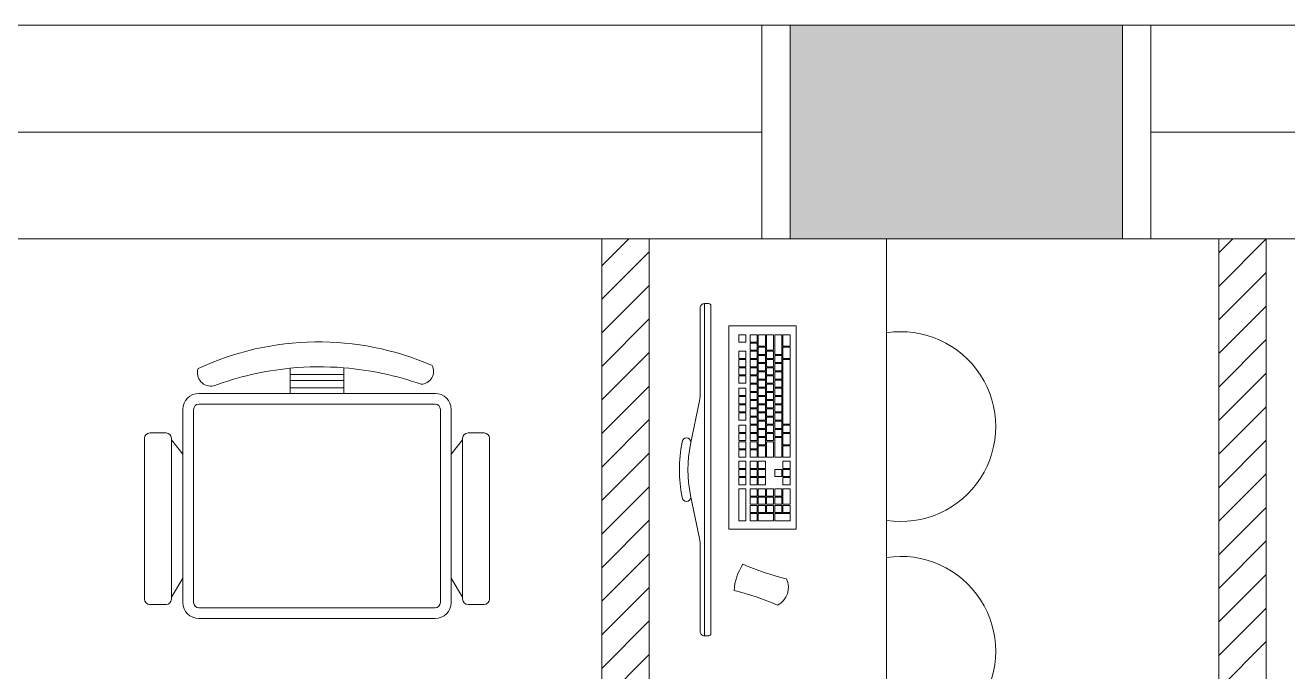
# Model space of a CAD drawing. Header units: metres. Extents: x 11578468 to 47831421, y -58341524 to -14256839.
# Drawn here: x 23841616 to 23844276, y -29078855 to -29077492 of the extents above; entities that cross this region are included whole.
import ezdxf

# ---------------------------------------------------------------- set-up
doc = ezdxf.new("R2010")
doc.units = ezdxf.units.M
doc.header["$LTSCALE"] = 50
doc.header["$MEASUREMENT"] = 0
doc.layers.add('ha', color=8, linetype='CONTINUOUS', lineweight=5)

msp = doc.modelspace()

# ---------------------------------------------------------------- linework, layer by layer
at = {"layer": 'ha'}
for p, q in [((23843227.7, -29077492.3), (23838827.7, -29077492.3)), ((23843167.7, -29077942.3), (23843167.7, -29077492.3)), ((23843167.7, -29077492.3), (23843227.7, -29077492.3)), ((23843227.7, -29077492.3), (23843927.7, -29077492.3)), ((23843227.7, -29077692.3), (23843227.7, -29077492.3)), ((23843227.7, -29077942.3), (23843227.7, -29077492.3)), ((23843227.7, -29077492.3), (23843227.7, -29077942.3)), ((23843927.7, -29077692.3), (23843927.7, -29077492.3)), ((23851027.7, -29077492.3), (23843927.7, -29077492.3)), ((23843927.7, -29077492.3), (23843927.7, -29077942.3)), ((23843987.7, -29077492.3), (23843927.7, -29077492.3)), ((23843927.7, -29077492.3), (23843927.7, -29077942.3)), ((23843987.7, -29077942.3), (23843987.7, -29077492.3)), ((23843227.7, -29077942.3), (23843227.7, -29077692.3)), ((23843927.7, -29077692.3), (23843927.7, -29077942.3)), ((23838887.7, -29077717.3), (23843167.7, -29077717.3)), ((23843987.7, -29077717.3), (23850967.7, -29077717.3)), ((23838827.7, -29077942.3), (23843227.7, -29077942.3)), ((23842830.7, -29077942.3), (23842830.7, -29080942.3)), ((23842830.7, -29077999.1), (23842887.5, -29077942.3)), ((23842930.7, -29077942.3), (23842930.7, -29080842.3)), ((23842930.7, -29077942.3), (23842930.7, -29080842.3)), ((23842930.7, -29077942.3), (23843430.7, -29077942.3)), ((23842930.7, -29080142.3), (23842930.7, -29077942.3)), ((23843227.7, -29077942.3), (23843167.7, -29077942.3)), ((23843927.7, -29077942.3), (23843227.7, -29077942.3)), ((23843430.7, -29077942.3), (23843430.7, -29080142.3)), ((23843927.7, -29077942.3), (23851027.7, -29077942.3)), ((23843927.7, -29077942.3), (23843987.7, -29077942.3)), ((23844130.7, -29077942.3), (23844130.7, -29080942.3)), ((23844130.7, -29077971.9), (23844160.3, -29077942.3)), ((23844130.7, -29078042.6), (23844230.7, -29077942.6)), ((23844230.7, -29077942.3), (23844230.7, -29080942.3)), ((23842830.7, -29078069.8), (23842930.7, -29077969.8)), ((23844130.7, -29078113.3), (23844230.7, -29078013.3)), ((23842830.7, -29078140.5), (23842930.7, -29078040.5)), ((23843038.2, -29078087.9), (23843038.2, -29078265.8)), ((23843047.2, -29078078.9), (23843047.2, -29078778.9)), ((23843047.2, -29078078.9), (23843047.2, -29078078.9)), ((23843047.2, -29078078.9), (23843056.2, -29078078.9)), ((23843060.7, -29078083.4), (23843060.7, -29078774.4)), ((23844130.7, -29078184), (23844230.7, -29078084)), ((23842830.7, -29078211.2), (23842930.7, -29078111.2)), ((23843098.7, -29078125.8), (23843240.3, -29078125.8)), ((23843098.7, -29078125.8), (23843098.7, -29078554.4)), ((23843240.3, -29078554.4), (23843240.3, -29078125.8)), ((23843119.3, -29078144.8), (23843119.3, -29078160)), ((23843134.5, -29078144.8), (23843119.3, -29078144.8)), ((23843119.3, -29078160), (23843134.5, -29078160)), ((23843134.5, -29078160), (23843134.5, -29078144.8)), ((23843143.1, -29078144.8), (23843143.1, -29078160)), ((23843158.3, -29078144.8), (23843143.1, -29078144.8)), ((23843143.1, -29078160), (23843158.3, -29078160)), ((23843158.3, -29078162.1), (23843143.1, -29078162.1)), ((23843143.1, -29078162.1), (23843143.1, -29078177.3)), ((23843158.3, -29078160), (23843158.3, -29078144.8)), ((23843158.3, -29078177.3), (23843158.3, -29078162.1)), ((23843160.4, -29078144.8), (23843160.4, -29078168.6)), ((23843175.6, -29078144.8), (23843160.4, -29078144.8)), ((23843160.4, -29078168.6), (23843175.6, -29078168.6)), ((23843175.6, -29078168.6), (23843175.6, -29078144.8)), ((23843177.8, -29078144.8), (23843177.8, -29078177.3)), ((23843192.9, -29078144.8), (23843177.8, -29078144.8)), ((23843192.9, -29078177.3), (23843192.9, -29078144.8)), ((23843195.1, -29078144.8), (23843195.1, -29078185.9)), ((23843210.2, -29078144.8), (23843195.1, -29078144.8)), ((23843210.2, -29078185.9), (23843210.2, -29078144.8)), ((23843212.4, -29078144.8), (23843212.4, -29078168.6)), ((23843227.5, -29078144.8), (23843212.4, -29078144.8)), ((23843212.4, -29078168.6), (23843227.5, -29078168.6)), ((23843227.5, -29078168.6), (23843227.5, -29078144.8)), ((23844130.7, -29078254.7), (23844230.7, -29078154.7)), ((23842830.7, -29078281.9), (23842930.7, -29078181.9)), ((23843119.3, -29078179.4), (23843119.3, -29078194.6)), ((23843134.5, -29078179.4), (23843119.3, -29078179.4)), ((23843119.3, -29078194.6), (23843134.5, -29078194.6)), ((23843134.5, -29078194.6), (23843134.5, -29078179.4)), ((23843143.1, -29078177.3), (23843158.3, -29078177.3)), ((23843158.3, -29078179.4), (23843143.1, -29078179.4)), ((23843143.1, -29078179.4), (23843143.1, -29078194.6)), ((23843143.1, -29078194.6), (23843158.3, -29078194.6)), ((23843158.3, -29078194.6), (23843158.3, -29078179.4)), ((23843160.4, -29078170.8), (23843160.4, -29078185.9)), ((23843175.6, -29078170.8), (23843160.4, -29078170.8)), ((23843160.4, -29078185.9), (23843175.6, -29078185.9)), ((23843160.4, -29078188.1), (23843160.4, -29078203.2)), ((23843175.6, -29078188.1), (23843160.4, -29078188.1)), ((23843175.6, -29078185.9), (23843175.6, -29078170.8)), ((23843175.6, -29078203.2), (23843175.6, -29078188.1)), ((23843177.8, -29078177.3), (23843192.9, -29078177.3)), ((23843177.8, -29078179.4), (23843177.8, -29078194.6)), ((23843192.9, -29078179.4), (23843177.8, -29078179.4)), ((23843177.8, -29078194.6), (23843192.9, -29078194.6)), ((23843192.9, -29078194.6), (23843192.9, -29078179.4)), ((23843195.1, -29078185.9), (23843210.2, -29078185.9)), ((23843195.1, -29078188.1), (23843195.1, -29078203.2)), ((23843210.2, -29078188.1), (23843195.1, -29078188.1)), ((23843210.2, -29078203.2), (23843210.2, -29078188.1)), ((23843212.4, -29078170.8), (23843212.4, -29078194.6)), ((23843227.5, -29078170.8), (23843212.4, -29078170.8)), ((23843212.4, -29078194.6), (23843227.5, -29078194.6)), ((23843227.5, -29078194.6), (23843227.5, -29078170.8)), ((23842174.1, -29078268), (23842174.1, -29078215.1)), ((23842287.3, -29078214.1), (23842287.3, -29078268)), ((23843119.3, -29078196.7), (23843119.3, -29078211.9)), ((23843134.5, -29078196.7), (23843119.3, -29078196.7)), ((23843119.3, -29078211.9), (23843134.5, -29078211.9)), ((23843119.3, -29078214.1), (23843119.3, -29078229.2)), ((23843134.5, -29078214.1), (23843119.3, -29078214.1)), ((23843134.5, -29078211.9), (23843134.5, -29078196.7)), ((23843134.5, -29078229.2), (23843134.5, -29078214.1)), ((23843143.1, -29078196.7), (23843143.1, -29078211.9)), ((23843158.3, -29078196.7), (23843143.1, -29078196.7)), ((23843143.1, -29078211.9), (23843158.3, -29078211.9)), ((23843158.3, -29078214.1), (23843143.1, -29078214.1)), ((23843143.1, -29078214.1), (23843143.1, -29078229.2)), ((23843158.3, -29078211.9), (23843158.3, -29078196.7)), ((23843158.3, -29078229.2), (23843158.3, -29078214.1)), ((23843160.4, -29078203.2), (23843175.6, -29078203.2)), ((23843160.4, -29078205.4), (23843160.4, -29078220.6)), ((23843175.6, -29078205.4), (23843160.4, -29078205.4)), ((23843160.4, -29078220.6), (23843175.6, -29078220.6)), ((23843175.6, -29078220.6), (23843175.6, -29078205.4)), ((23843177.8, -29078196.7), (23843177.8, -29078211.9)), ((23843192.9, -29078196.7), (23843177.8, -29078196.7)), ((23843177.8, -29078211.9), (23843192.9, -29078211.9)), ((23843192.9, -29078214.1), (23843177.8, -29078214.1)), ((23843177.8, -29078214.1), (23843177.8, -29078229.2)), ((23843192.9, -29078211.9), (23843192.9, -29078196.7)), ((23843192.9, -29078229.2), (23843192.9, -29078214.1)), ((23843195.1, -29078203.2), (23843210.2, -29078203.2)), ((23843195.1, -29078205.4), (23843195.1, -29078220.6)), ((23843210.2, -29078205.4), (23843195.1, -29078205.4)), ((23843195.1, -29078220.6), (23843210.2, -29078220.6)), ((23843210.2, -29078220.6), (23843210.2, -29078205.4)), ((23843212.4, -29078196.7), (23843212.4, -29078333.1)), ((23843227.5, -29078196.7), (23843212.4, -29078196.7)), ((23843227.5, -29078333.1), (23843227.5, -29078196.7)), ((23842287.3, -29078228.1), (23842174.1, -29078228.1)), ((23842287.3, -29078241.1), (23842174.1, -29078241.1)), ((23843119.3, -29078229.2), (23843134.5, -29078229.2)), ((23843119.3, -29078231.4), (23843119.3, -29078246.5)), ((23843134.5, -29078231.4), (23843119.3, -29078231.4)), ((23843119.3, -29078246.5), (23843134.5, -29078246.5)), ((23843134.5, -29078246.5), (23843134.5, -29078231.4)), ((23843143.1, -29078229.2), (23843158.3, -29078229.2)), ((23843158.3, -29078231.4), (23843143.1, -29078231.4)), ((23843143.1, -29078231.4), (23843143.1, -29078246.5)), ((23843143.1, -29078246.5), (23843158.3, -29078246.5)), ((23843158.3, -29078246.5), (23843158.3, -29078231.4)), ((23843160.4, -29078222.7), (23843160.4, -29078237.9)), ((23843175.6, -29078222.7), (23843160.4, -29078222.7)), ((23843160.4, -29078237.9), (23843175.6, -29078237.9)), ((23843160.4, -29078240), (23843160.4, -29078255.2)), ((23843175.6, -29078240), (23843160.4, -29078240)), ((23843175.6, -29078237.9), (23843175.6, -29078222.7)), ((23843175.6, -29078255.2), (23843175.6, -29078240)), ((23843177.8, -29078229.2), (23843192.9, -29078229.2)), ((23843192.9, -29078231.4), (23843177.8, -29078231.4)), ((23843177.8, -29078231.4), (23843177.8, -29078246.5)), ((23843177.8, -29078246.5), (23843192.9, -29078246.5)), ((23843192.9, -29078246.5), (23843192.9, -29078231.4)), ((23843195.1, -29078222.7), (23843195.1, -29078237.9)), ((23843210.2, -29078222.7), (23843195.1, -29078222.7)), ((23843195.1, -29078237.9), (23843210.2, -29078237.9)), ((23843195.1, -29078240), (23843195.1, -29078255.2)), ((23843210.2, -29078240), (23843195.1, -29078240)), ((23843210.2, -29078237.9), (23843210.2, -29078222.7)), ((23843210.2, -29078255.2), (23843210.2, -29078240)), ((23844130.7, -29078325.4), (23844230.7, -29078225.4)), ((23841982, -29078268), (23842174.1, -29078268)), ((23842287.3, -29078256.4), (23842174.1, -29078256.4)), ((23842287.3, -29078268), (23842174.1, -29078268)), ((23842287.3, -29078268), (23842479.4, -29078268)), ((23842830.7, -29078352.7), (23842930.7, -29078252.7)), ((23843119.3, -29078257.3), (23843119.3, -29078272.5)), ((23843134.5, -29078257.3), (23843119.3, -29078257.3)), ((23843119.3, -29078272.5), (23843134.5, -29078272.5)), ((23843119.3, -29078274.7), (23843119.3, -29078289.8)), ((23843134.5, -29078274.7), (23843119.3, -29078274.7)), ((23843134.5, -29078272.5), (23843134.5, -29078257.3)), ((23843134.5, -29078289.8), (23843134.5, -29078274.7)), ((23843143.1, -29078248.7), (23843143.1, -29078263.8)), ((23843158.3, -29078248.7), (23843143.1, -29078248.7)), ((23843143.1, -29078263.8), (23843158.3, -29078263.8)), ((23843143.1, -29078266), (23843143.1, -29078281.2)), ((23843158.3, -29078266), (23843143.1, -29078266)), ((23843158.3, -29078263.8), (23843158.3, -29078248.7)), ((23843158.3, -29078281.2), (23843158.3, -29078266)), ((23843160.4, -29078255.2), (23843175.6, -29078255.2)), ((23843175.6, -29078257.3), (23843160.4, -29078257.3)), ((23843160.4, -29078257.3), (23843160.4, -29078272.5)), ((23843160.4, -29078272.5), (23843175.6, -29078272.5)), ((23843160.4, -29078274.7), (23843160.4, -29078289.8)), ((23843175.6, -29078274.7), (23843160.4, -29078274.7)), ((23843175.6, -29078272.5), (23843175.6, -29078257.3)), ((23843175.6, -29078289.8), (23843175.6, -29078274.7)), ((23843177.8, -29078248.7), (23843177.8, -29078263.8)), ((23843192.9, -29078248.7), (23843177.8, -29078248.7)), ((23843177.8, -29078263.8), (23843192.9, -29078263.8)), ((23843177.8, -29078266), (23843177.8, -29078281.2)), ((23843192.9, -29078266), (23843177.8, -29078266)), ((23843192.9, -29078263.8), (23843192.9, -29078248.7)), ((23843192.9, -29078281.2), (23843192.9, -29078266)), ((23843195.1, -29078255.2), (23843210.2, -29078255.2)), ((23843195.1, -29078257.3), (23843195.1, -29078272.5)), ((23843210.2, -29078257.3), (23843195.1, -29078257.3)), ((23843195.1, -29078272.5), (23843210.2, -29078272.5)), ((23843195.1, -29078274.7), (23843195.1, -29078289.8)), ((23843210.2, -29078274.7), (23843195.1, -29078274.7)), ((23843210.2, -29078272.5), (23843210.2, -29078257.3)), ((23843210.2, -29078289.8), (23843210.2, -29078274.7)), ((23842479.4, -29078290.6), (23841982, -29078290.6)), ((23843017.8, -29078374.8), (23843036.4, -29078283.9)), ((23843119.3, -29078289.8), (23843134.5, -29078289.8)), ((23843134.5, -29078292), (23843119.3, -29078292)), ((23843119.3, -29078292), (23843119.3, -29078307.1)), ((23843134.5, -29078307.1), (23843134.5, -29078292)), ((23843143.1, -29078281.2), (23843158.3, -29078281.2)), ((23843143.1, -29078283.3), (23843143.1, -29078298.5)), ((23843158.3, -29078283.3), (23843143.1, -29078283.3)), ((23843143.1, -29078298.5), (23843158.3, -29078298.5)), ((23843143.1, -29078300.6), (23843143.1, -29078315.8)), ((23843158.3, -29078300.6), (23843143.1, -29078300.6)), ((23843158.3, -29078298.5), (23843158.3, -29078283.3)), ((23843158.3, -29078315.8), (23843158.3, -29078300.6)), ((23843160.4, -29078289.8), (23843175.6, -29078289.8)), ((23843175.6, -29078292), (23843160.4, -29078292)), ((23843160.4, -29078292), (23843160.4, -29078307.1)), ((23843175.6, -29078307.1), (23843175.6, -29078292)), ((23843177.8, -29078281.2), (23843192.9, -29078281.2)), ((23843177.8, -29078283.3), (23843177.8, -29078298.5)), ((23843192.9, -29078283.3), (23843177.8, -29078283.3)), ((23843177.8, -29078298.5), (23843192.9, -29078298.5)), ((23843192.9, -29078300.6), (23843177.8, -29078300.6)), ((23843177.8, -29078300.6), (23843177.8, -29078315.8)), ((23843192.9, -29078298.5), (23843192.9, -29078283.3)), ((23843192.9, -29078315.8), (23843192.9, -29078300.6)), ((23843195.1, -29078289.8), (23843210.2, -29078289.8)), ((23843195.1, -29078292), (23843195.1, -29078307.1)), ((23843210.2, -29078292), (23843195.1, -29078292)), ((23843210.2, -29078307.1), (23843210.2, -29078292)), ((23844130.7, -29078396.2), (23844230.7, -29078296.2)), ((23841948.1, -29078396.1), (23841948.1, -29078301.9)), ((23841970.7, -29078301.9), (23841970.7, -29078708.8)), ((23842490.7, -29078708.8), (23842490.7, -29078301.9)), ((23842513.3, -29078301.9), (23842513.3, -29078396.1)), ((23842830.7, -29078423.4), (23842930.7, -29078323.4)), ((23843119.3, -29078307.1), (23843134.5, -29078307.1)), ((23843119.3, -29078309.3), (23843119.3, -29078324.4)), ((23843134.5, -29078309.3), (23843119.3, -29078309.3)), ((23843119.3, -29078324.4), (23843134.5, -29078324.4)), ((23843134.5, -29078324.4), (23843134.5, -29078309.3)), ((23843143.1, -29078315.8), (23843158.3, -29078315.8)), ((23843158.3, -29078318), (23843143.1, -29078318)), ((23843143.1, -29078318), (23843143.1, -29078333.1)), ((23843158.3, -29078333.1), (23843158.3, -29078318)), ((23843160.4, -29078307.1), (23843175.6, -29078307.1)), ((23843160.4, -29078309.3), (23843160.4, -29078324.4)), ((23843175.6, -29078309.3), (23843160.4, -29078309.3)), ((23843160.4, -29078324.4), (23843175.6, -29078324.4)), ((23843160.4, -29078326.6), (23843160.4, -29078341.8)), ((23843175.6, -29078326.6), (23843160.4, -29078326.6)), ((23843175.6, -29078324.4), (23843175.6, -29078309.3)), ((23843175.6, -29078341.8), (23843175.6, -29078326.6)), ((23843177.8, -29078315.8), (23843192.9, -29078315.8)), ((23843177.8, -29078318), (23843177.8, -29078333.1)), ((23843192.9, -29078318), (23843177.8, -29078318)), ((23843192.9, -29078333.1), (23843192.9, -29078318)), ((23843195.1, -29078307.1), (23843210.2, -29078307.1)), ((23843210.2, -29078309.3), (23843195.1, -29078309.3)), ((23843195.1, -29078309.3), (23843195.1, -29078324.4)), ((23843195.1, -29078324.4), (23843210.2, -29078324.4)), ((23843195.1, -29078326.6), (23843195.1, -29078341.8)), ((23843210.2, -29078326.6), (23843195.1, -29078326.6)), ((23843210.2, -29078324.4), (23843210.2, -29078309.3)), ((23843210.2, -29078341.8), (23843210.2, -29078326.6)), ((23841878.5, -29078351.4), (23841912.5, -29078351.4)), ((23842548.9, -29078351.4), (23842582.8, -29078351.4)), ((23843119.3, -29078335.3), (23843119.3, -29078350.4)), ((23843134.5, -29078335.3), (23843119.3, -29078335.3)), ((23843119.3, -29078350.4), (23843134.5, -29078350.4)), ((23843119.3, -29078352.6), (23843119.3, -29078367.7)), ((23843134.5, -29078352.6), (23843119.3, -29078352.6)), ((23843134.5, -29078350.4), (23843134.5, -29078335.3)), ((23843134.5, -29078367.7), (23843134.5, -29078352.6)), ((23843143.1, -29078333.1), (23843158.3, -29078333.1)), ((23843158.3, -29078335.3), (23843143.1, -29078335.3)), ((23843143.1, -29078335.3), (23843143.1, -29078350.4)), ((23843143.1, -29078350.4), (23843158.3, -29078350.4)), ((23843158.3, -29078352.6), (23843143.1, -29078352.6)), ((23843143.1, -29078352.6), (23843143.1, -29078367.7)), ((23843158.3, -29078350.4), (23843158.3, -29078335.3)), ((23843158.3, -29078367.7), (23843158.3, -29078352.6)), ((23843175.6, -29078341.8), (23843160.4, -29078341.8)), ((23843160.4, -29078343.9), (23843160.4, -29078359.1)), ((23843160.4, -29078343.9), (23843175.6, -29078343.9)), ((23843175.6, -29078359.1), (23843175.6, -29078343.9)), ((23843177.8, -29078333.1), (23843192.9, -29078333.1)), ((23843192.9, -29078335.3), (23843177.8, -29078335.3)), ((23843177.8, -29078335.3), (23843177.8, -29078350.4)), ((23843177.8, -29078350.4), (23843192.9, -29078350.4)), ((23843177.8, -29078352.6), (23843177.8, -29078367.7)), ((23843192.9, -29078352.6), (23843177.8, -29078352.6)), ((23843192.9, -29078350.4), (23843192.9, -29078335.3)), ((23843192.9, -29078367.7), (23843192.9, -29078352.6)), ((23843210.2, -29078341.8), (23843195.1, -29078341.8)), ((23843195.1, -29078343.9), (23843195.1, -29078359.1)), ((23843195.1, -29078343.9), (23843210.2, -29078343.9)), ((23843210.2, -29078359.1), (23843210.2, -29078343.9)), ((23843227.5, -29078333.1), (23843212.4, -29078333.1)), ((23843227.5, -29078335.3), (23843212.4, -29078335.3)), ((23843212.4, -29078335.3), (23843212.4, -29078350.4)), ((23843227.5, -29078350.4), (23843212.4, -29078350.4)), ((23843212.4, -29078352.6), (23843212.4, -29078376.4)), ((23843227.5, -29078352.6), (23843212.4, -29078352.6)), ((23843227.5, -29078350.4), (23843227.5, -29078335.3)), ((23843227.5, -29078376.4), (23843227.5, -29078352.6)), ((23841867.2, -29078701.8), (23841867.2, -29078362.7)), ((23841923.8, -29078362.7), (23841923.8, -29078366)), ((23841923.8, -29078366), (23841948.1, -29078396.1)), ((23841923.8, -29078697.6), (23841923.8, -29078366)), ((23842513.3, -29078396.1), (23842537.6, -29078366)), ((23842537.6, -29078366), (23842537.6, -29078362.7)), ((23842537.6, -29078697.6), (23842537.6, -29078366)), ((23842594.1, -29078362.7), (23842594.1, -29078701.8)), ((23843119.3, -29078367.7), (23843134.5, -29078367.7)), ((23843119.3, -29078369.9), (23843119.3, -29078385)), ((23843134.5, -29078369.9), (23843119.3, -29078369.9)), ((23843134.5, -29078385), (23843134.5, -29078369.9)), ((23843143.1, -29078367.7), (23843158.3, -29078367.7)), ((23843158.3, -29078369.9), (23843143.1, -29078369.9)), ((23843143.1, -29078369.9), (23843143.1, -29078385)), ((23843158.3, -29078385), (23843158.3, -29078369.9)), ((23843160.4, -29078359.1), (23843175.6, -29078359.1)), ((23843160.4, -29078361.2), (23843160.4, -29078376.4)), ((23843160.4, -29078361.2), (23843175.6, -29078361.2)), ((23843160.4, -29078376.4), (23843175.6, -29078376.4)), ((23843160.4, -29078378.6), (23843160.4, -29078402.4)), ((23843175.6, -29078378.6), (23843160.4, -29078378.6)), ((23843175.6, -29078376.4), (23843175.6, -29078361.2)), ((23843175.6, -29078402.4), (23843175.6, -29078378.6)), ((23843177.8, -29078367.7), (23843192.9, -29078367.7)), ((23843177.8, -29078369.9), (23843177.8, -29078402.4)), ((23843192.9, -29078369.9), (23843177.8, -29078369.9)), ((23843192.9, -29078402.4), (23843192.9, -29078369.9)), ((23843195.1, -29078359.1), (23843210.2, -29078359.1)), ((23843195.1, -29078361.2), (23843195.1, -29078402.4)), ((23843210.2, -29078361.2), (23843195.1, -29078361.2)), ((23843210.2, -29078402.4), (23843210.2, -29078361.2)), ((23843212.4, -29078376.4), (23843227.5, -29078376.4)), ((23843212.4, -29078378.6), (23843212.4, -29078402.4)), ((23843227.5, -29078378.6), (23843212.4, -29078378.6)), ((23843227.5, -29078402.4), (23843227.5, -29078378.6)), ((23844130.7, -29078466.9), (23844230.7, -29078366.9)), ((23841948.1, -29078396.1), (23841948.1, -29078657.6)), ((23842513.3, -29078657.6), (23842513.3, -29078396.1)), ((23842830.7, -29078494.1), (23842930.7, -29078394.1)), ((23843119.3, -29078385), (23843134.5, -29078385)), ((23843119.3, -29078387.2), (23843119.3, -29078402.4)), ((23843134.5, -29078387.2), (23843119.3, -29078387.2)), ((23843119.3, -29078402.4), (23843134.5, -29078402.4)), ((23843134.5, -29078402.4), (23843134.5, -29078387.2)), ((23843143.1, -29078385), (23843158.3, -29078385)), ((23843143.1, -29078387.2), (23843143.1, -29078402.4)), ((23843158.3, -29078387.2), (23843143.1, -29078387.2)), ((23843143.1, -29078402.4), (23843158.3, -29078402.4)), ((23843158.3, -29078402.4), (23843158.3, -29078387.2)), ((23843160.4, -29078402.4), (23843175.6, -29078402.4)), ((23843177.8, -29078402.4), (23843192.9, -29078402.4)), ((23843195.1, -29078402.4), (23843210.2, -29078402.4)), ((23843212.4, -29078402.4), (23843227.5, -29078402.4)), ((23843119.3, -29078411), (23843119.3, -29078426.2)), ((23843134.5, -29078411), (23843119.3, -29078411)), ((23843119.3, -29078426.2), (23843134.5, -29078426.2)), ((23843119.3, -29078428.3), (23843119.3, -29078443.5)), ((23843134.5, -29078428.3), (23843119.3, -29078428.3)), ((23843134.5, -29078426.2), (23843134.5, -29078411)), ((23843134.5, -29078443.5), (23843134.5, -29078428.3)), ((23843158.3, -29078411), (23843143.1, -29078411)), ((23843143.1, -29078411), (23843143.1, -29078426.2)), ((23843143.1, -29078426.2), (23843158.3, -29078426.2)), ((23843158.3, -29078428.3), (23843143.1, -29078428.3)), ((23843143.1, -29078428.3), (23843143.1, -29078443.5)), ((23843158.3, -29078426.2), (23843158.3, -29078411)), ((23843158.3, -29078443.5), (23843158.3, -29078428.3)), ((23843160.4, -29078411), (23843160.4, -29078426.2)), ((23843175.6, -29078411), (23843160.4, -29078411)), ((23843160.4, -29078426.2), (23843175.6, -29078426.2)), ((23843160.4, -29078428.3), (23843160.4, -29078443.5)), ((23843175.6, -29078428.3), (23843160.4, -29078428.3)), ((23843175.6, -29078426.2), (23843175.6, -29078411)), ((23843175.6, -29078443.5), (23843175.6, -29078428.3)), ((23843195.1, -29078428.3), (23843195.1, -29078443.5)), ((23843210.2, -29078428.3), (23843195.1, -29078428.3)), ((23843210.2, -29078443.5), (23843210.2, -29078428.3)), ((23843212.4, -29078411), (23843212.4, -29078426.2)), ((23843227.5, -29078411), (23843212.4, -29078411)), ((23843212.4, -29078426.2), (23843227.5, -29078426.2)), ((23843227.5, -29078428.3), (23843212.4, -29078428.3)), ((23843212.4, -29078428.3), (23843212.4, -29078443.5)), ((23843227.5, -29078426.2), (23843227.5, -29078411)), ((23843227.5, -29078443.5), (23843227.5, -29078428.3)), ((23843119.3, -29078443.5), (23843134.5, -29078443.5)), ((23843119.3, -29078445.7), (23843119.3, -29078460.8)), ((23843134.5, -29078445.7), (23843119.3, -29078445.7)), ((23843119.3, -29078460.8), (23843134.5, -29078460.8)), ((23843134.5, -29078460.8), (23843134.5, -29078445.7)), ((23843143.1, -29078443.5), (23843158.3, -29078443.5)), ((23843143.1, -29078445.7), (23843143.1, -29078460.8)), ((23843158.3, -29078445.7), (23843143.1, -29078445.7)), ((23843143.1, -29078460.8), (23843158.3, -29078460.8)), ((23843158.3, -29078460.8), (23843158.3, -29078445.7)), ((23843160.4, -29078443.5), (23843175.6, -29078443.5)), ((23843160.4, -29078445.7), (23843160.4, -29078460.8)), ((23843175.6, -29078445.7), (23843160.4, -29078445.7)), ((23843160.4, -29078460.8), (23843175.6, -29078460.8)), ((23843175.6, -29078460.8), (23843175.6, -29078445.7)), ((23843195.1, -29078443.5), (23843210.2, -29078443.5)), ((23843212.4, -29078443.5), (23843227.5, -29078443.5)), ((23843212.4, -29078445.7), (23843212.4, -29078460.8)), ((23843227.5, -29078445.7), (23843212.4, -29078445.7)), ((23843212.4, -29078460.8), (23843227.5, -29078460.8)), ((23843227.5, -29078460.8), (23843227.5, -29078445.7)), ((23844130.7, -29078537.6), (23844230.7, -29078437.6)), ((23842830.7, -29078564.8), (23842930.7, -29078464.8)), ((23843017.8, -29078483), (23843036.4, -29078574)), ((23843119.3, -29078469.5), (23843119.3, -29078536.6)), ((23843134.5, -29078469.5), (23843119.3, -29078469.5)), ((23843134.5, -29078536.6), (23843134.5, -29078469.5)), ((23843158.3, -29078469.5), (23843143.1, -29078469.5)), ((23843143.1, -29078469.5), (23843143.1, -29078484.6)), ((23843143.1, -29078484.6), (23843158.3, -29078484.6)), ((23843143.1, -29078486.8), (23843143.1, -29078501.9)), ((23843158.3, -29078486.8), (23843143.1, -29078486.8)), ((23843158.3, -29078484.6), (23843158.3, -29078469.5)), ((23843158.3, -29078501.9), (23843158.3, -29078486.8)), ((23843160.4, -29078469.5), (23843160.4, -29078484.6)), ((23843175.6, -29078469.5), (23843160.4, -29078469.5)), ((23843160.4, -29078484.6), (23843175.6, -29078484.6)), ((23843160.4, -29078486.8), (23843160.4, -29078501.9)), ((23843175.6, -29078486.8), (23843160.4, -29078486.8)), ((23843175.6, -29078484.6), (23843175.6, -29078469.5)), ((23843175.6, -29078501.9), (23843175.6, -29078486.8)), ((23843177.8, -29078469.5), (23843177.8, -29078484.6)), ((23843192.9, -29078469.5), (23843177.8, -29078469.5)), ((23843177.8, -29078484.6), (23843192.9, -29078484.6)), ((23843177.8, -29078486.8), (23843177.8, -29078501.9)), ((23843192.9, -29078486.8), (23843177.8, -29078486.8)), ((23843192.9, -29078484.6), (23843192.9, -29078469.5)), ((23843192.9, -29078501.9), (23843192.9, -29078486.8)), ((23843195.1, -29078469.5), (23843195.1, -29078484.6)), ((23843210.2, -29078469.5), (23843195.1, -29078469.5)), ((23843195.1, -29078484.6), (23843210.2, -29078484.6)), ((23843195.1, -29078486.8), (23843195.1, -29078501.9)), ((23843210.2, -29078486.8), (23843195.1, -29078486.8)), ((23843210.2, -29078484.6), (23843210.2, -29078469.5)), ((23843210.2, -29078501.9), (23843210.2, -29078486.8)), ((23843212.4, -29078469.5), (23843212.4, -29078501.9)), ((23843227.5, -29078469.5), (23843212.4, -29078469.5)), ((23843227.5, -29078501.9), (23843227.5, -29078469.5)), ((23843143.1, -29078501.9), (23843158.3, -29078501.9)), ((23843158.3, -29078504.1), (23843143.1, -29078504.1)), ((23843143.1, -29078504.1), (23843143.1, -29078519.2)), ((23843158.3, -29078519.2), (23843158.3, -29078504.1)), ((23843160.4, -29078501.9), (23843175.6, -29078501.9)), ((23843160.4, -29078504.1), (23843160.4, -29078519.2)), ((23843175.6, -29078504.1), (23843160.4, -29078504.1)), ((23843175.6, -29078519.2), (23843175.6, -29078504.1)), ((23843177.8, -29078501.9), (23843192.9, -29078501.9)), ((23843192.9, -29078504.1), (23843177.8, -29078504.1)), ((23843177.8, -29078504.1), (23843177.8, -29078519.2)), ((23843192.9, -29078519.2), (23843192.9, -29078504.1)), ((23843195.1, -29078501.9), (23843210.2, -29078501.9)), ((23843210.2, -29078504.1), (23843195.1, -29078504.1)), ((23843195.1, -29078504.1), (23843195.1, -29078519.2)), ((23843210.2, -29078519.2), (23843210.2, -29078504.1)), ((23843212.4, -29078501.9), (23843227.5, -29078501.9)), ((23843227.5, -29078504.1), (23843212.4, -29078504.1)), ((23843212.4, -29078504.1), (23843212.4, -29078519.2)), ((23843227.5, -29078519.2), (23843227.5, -29078504.1)), ((23844130.7, -29078608.3), (23844230.7, -29078508.3)), ((23842830.7, -29078635.5), (23842930.7, -29078535.5)), ((23843119.3, -29078536.6), (23843134.5, -29078536.6)), ((23843143.1, -29078519.2), (23843158.3, -29078519.2)), ((23843143.1, -29078521.4), (23843143.1, -29078536.6)), ((23843158.3, -29078521.4), (23843143.1, -29078521.4)), ((23843143.1, -29078536.6), (23843158.3, -29078536.6)), ((23843158.3, -29078536.6), (23843158.3, -29078521.4)), ((23843160.4, -29078519.2), (23843175.6, -29078519.2)), ((23843160.4, -29078521.4), (23843160.5, -29078536.6)), ((23843192.9, -29078521.4), (23843160.4, -29078521.4)), ((23843160.5, -29078536.6), (23843192.9, -29078536.6)), ((23843177.8, -29078519.2), (23843192.9, -29078519.2)), ((23843192.9, -29078536.6), (23843192.9, -29078521.4)), ((23843195.1, -29078519.2), (23843210.2, -29078519.2)), ((23843195.1, -29078521.4), (23843195.1, -29078536.6)), ((23843227.5, -29078521.4), (23843195.1, -29078521.4)), ((23843195.1, -29078536.6), (23843227.6, -29078536.6)), ((23843212.4, -29078519.2), (23843227.5, -29078519.2)), ((23843227.6, -29078536.6), (23843227.5, -29078521.4)), ((23843098.7, -29078554.4), (23843240.3, -29078554.4)), ((23843038.2, -29078769.9), (23843038.2, -29078592)), ((23844130.7, -29078679), (23844230.7, -29078579)), ((23842830.7, -29078706.2), (23842930.7, -29078606.2)), ((23841948.1, -29078657.6), (23841923.8, -29078697.6)), ((23841948.1, -29078708.8), (23841948.1, -29078657.6)), ((23842537.6, -29078697.6), (23842513.3, -29078657.6)), ((23842513.3, -29078657.6), (23842513.3, -29078708.8)), ((23844130.7, -29078749.7), (23844230.7, -29078649.7)), ((23841923.8, -29078697.6), (23841923.8, -29078701.8)), ((23842537.6, -29078701.8), (23842537.6, -29078697.6)), ((23842830.7, -29078776.9), (23842930.7, -29078676.9)), ((23841912.5, -29078713.1), (23841878.5, -29078713.1)), ((23841982, -29078720.1), (23842479.4, -29078720.1)), ((23842582.8, -29078713.1), (23842548.9, -29078713.1)), ((23844130.7, -29078820.4), (23844230.7, -29078720.4)), ((23842479.4, -29078742.7), (23841982, -29078742.7)), ((23842830.7, -29078847.6), (23842930.7, -29078747.6)), ((23843047.2, -29078778.9), (23843047.2, -29078778.9)), ((23843056.2, -29078778.9), (23843047.2, -29078778.9)), ((23844130.7, -29078891.1), (23844230.7, -29078791.1)), ((23842830.7, -29078918.3), (23842930.7, -29078818.3))]:
    msp.add_line(p, q, dxfattribs=at)
for centre, radius, start, end in [((23843047.2, -29078087.9), 9, 90.0015, 180.0015), ((23843056.2, -29078083.4), 4.5, 0.0015, 90.0015), ((23843461, -29078338.1), 200, 261.2945, 98.7055), ((23842233.9, -29078760.5), 601, 66.5531, 114.9844), ((23842007, -29078224.4), 28.4, 162.1953, 282.3742), ((23842236, -29078852.4), 640.3, 95.5554, 110.3763), ((23842236, -29078852.4), 640.3, 85.4056, 95.5554), ((23842236, -29078852.4), 640.3, 70.4914, 85.4056), ((23842449, -29078221.7), 27.2, 271.9354, 27.5327), ((23841982, -29078301.9), 33.9, 90, 180), ((23842479.4, -29078301.9), 33.9, 0, 90), ((23842948.2, -29078265.8), 90, 348.4413, 0.0015), ((23841982, -29078301.9), 11.3, 90, 180), ((23842479.4, -29078301.9), 11.3, 0, 90), ((23841878.5, -29078362.7), 11.3, 90, 180), ((23841912.5, -29078362.7), 11.3, 0, 90), ((23842548.9, -29078362.7), 11.3, 90, 180), ((23842582.8, -29078362.7), 11.3, 0, 90), ((23843282.3, -29078428.9), 288, 168.4413, 191.5616), ((23843009.4, -29078371.2), 9.2, 0.0015, 180.0015), ((23843282.3, -29078428.9), 270, 168.4413, 191.5616), ((23843009.4, -29078486.6), 9.2, 180.0015, 0.0015), ((23842948.2, -29078592), 90, 0.0015, 11.5616), ((23843461, -29078811.6), 200, 261.2945, 98.7055), ((23843222.3, -29078690.7), 113, 146.4175, 176.4175), ((23843349.7, -29078120.6), 553.8, 246.4175, 256.4175), ((23843182.6, -29078677.3), 41.4, 296.4175, 26.4175), ((23842979.4, -29079221.9), 553.8, 66.4175, 76.4175), ((23841878.5, -29078701.8), 11.3, 180, 270), ((23841912.5, -29078701.8), 11.3, 270, 0), ((23841982, -29078708.8), 33.9, 180, 270), ((23841982, -29078708.8), 11.3, 180, 270), ((23842479.4, -29078708.8), 33.9, 270, 0), ((23842479.4, -29078708.8), 11.3, 270, 0), ((23842548.9, -29078701.8), 11.3, 180, 270), ((23842582.8, -29078701.8), 11.3, 270, 0), ((23843047.2, -29078769.9), 9, 180.0015, 270.0015), ((23843056.2, -29078774.4), 4.5, 270.0015, 0.0015)]:
    msp.add_arc(centre, radius, start, end, dxfattribs=at)
for points in [[(23843227.7, -29077942.3), (23843227.7, -29077492.3), (23843927.7, -29077942.3)], [(23843927.7, -29077942.3), (23843227.7, -29077492.3), (23843927.7, -29077492.3)]]:
    msp.add_solid(points, dxfattribs=at)

doc.saveas('drawing.dxf')
